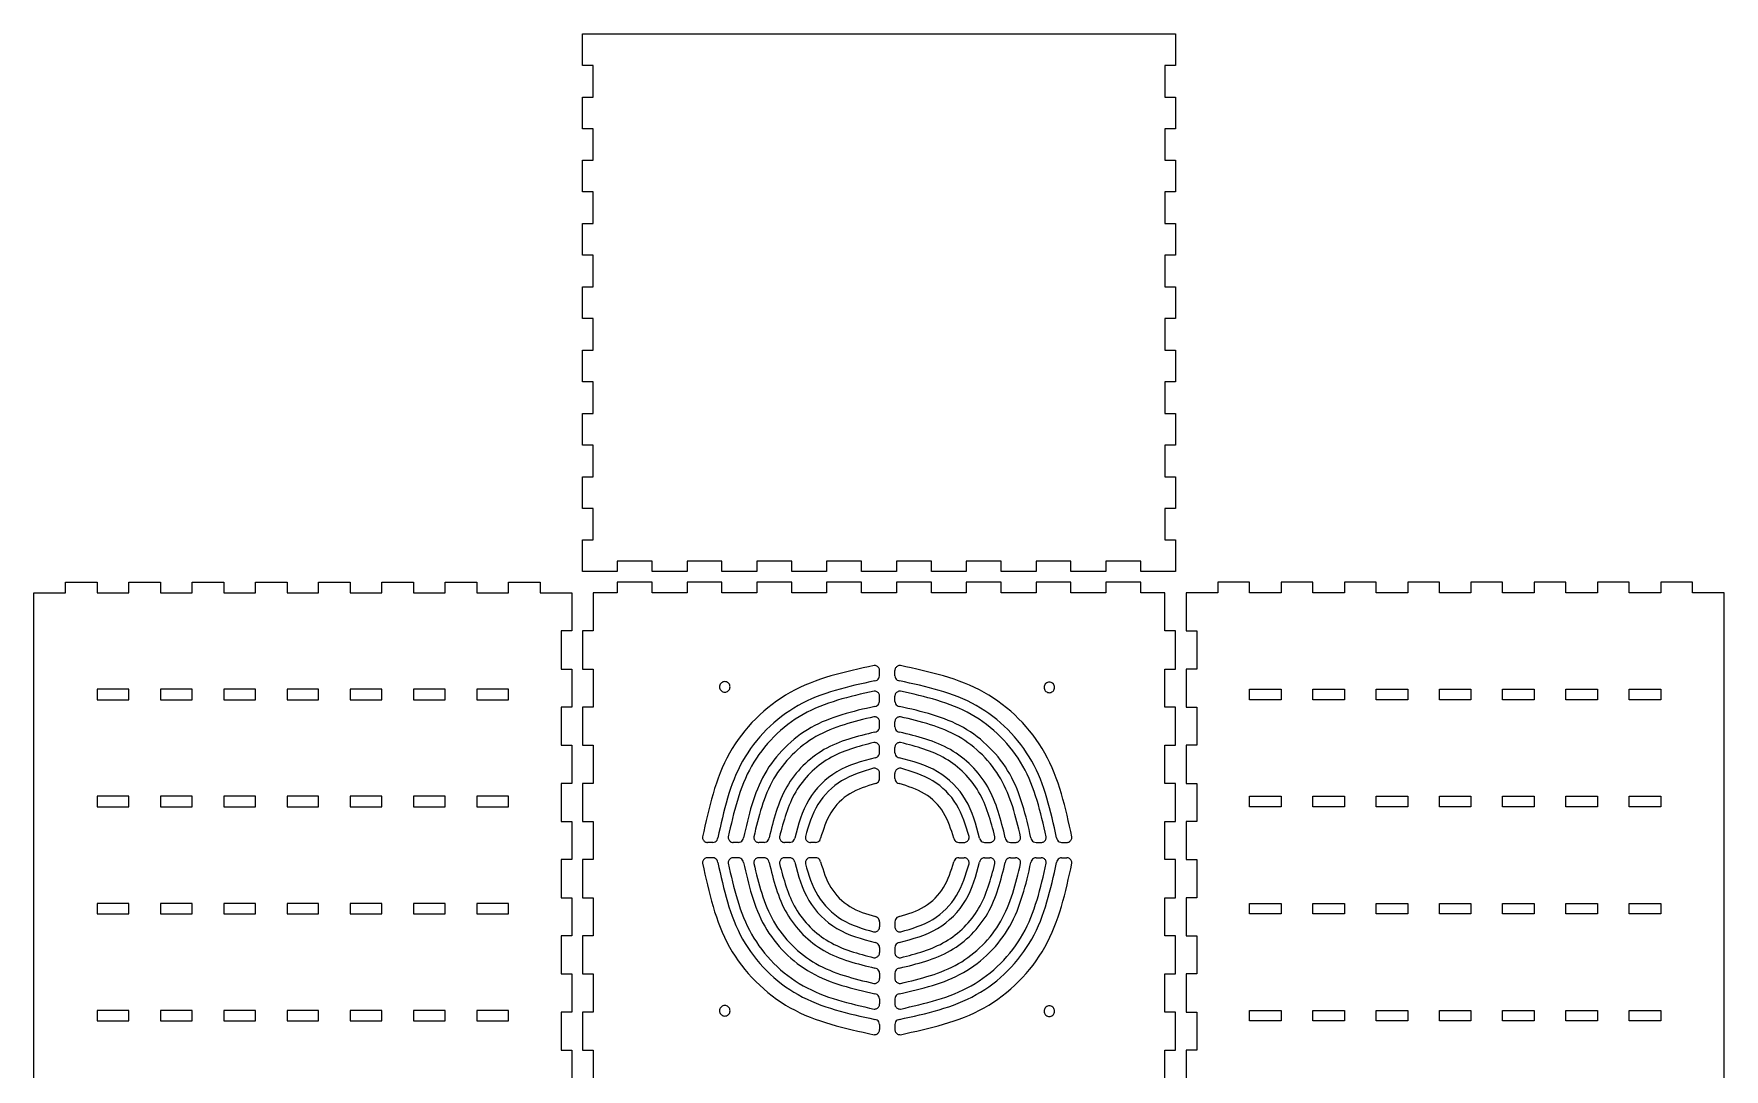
# Model space of a CAD drawing. Header units: feet. Extents: x 0 to 798, y 0 to 978.
# Drawn here: x 0 to 798, y 489 to 978 of the extents above; entities that cross this region are included whole.
import ezdxf

# ---------------------------------------------------------------- set-up
doc = ezdxf.new("R2010")
doc.units = ezdxf.units.FT
doc.layers.add('GEOMETRY', color=7, linetype='CONTINUOUS', lineweight=13)

msp = doc.modelspace()

# ---------------------------------------------------------------- linework, layer by layer
at = {"layer": 'GEOMETRY'}
for points in [[(264, 978), (534, 978), (539, 978), (539, 963.06), (534, 963.06), (534, 948.12), (539, 948.12), (539, 933.18), (534, 933.18), (534, 918.24), (539, 918.24), (539, 903.29), (534, 903.29), (534, 888.35), (539, 888.35), (539, 873.41), (534, 873.41), (534, 858.47), (539, 858.47), (539, 843.53), (534, 843.53), (534, 828.59), (539, 828.59), (539, 813.65), (534, 813.65), (534, 798.71), (539, 798.71), (539, 783.76), (534, 783.76), (534, 768.82), (539, 768.82), (539, 753.88), (534, 753.88), (534, 738.94), (539, 738.94), (539, 724), (522.53, 724), (522.53, 729), (506.06, 729), (506.06, 724), (489.59, 724), (489.59, 729), (473.12, 729), (473.12, 724), (456.65, 724), (456.65, 729), (440.18, 729), (440.18, 724), (423.71, 724), (423.71, 729), (407.24, 729), (407.24, 724), (390.76, 724), (390.76, 729), (374.29, 729), (374.29, 724), (357.82, 724), (357.82, 729), (341.35, 729), (341.35, 724), (324.88, 724), (324.88, 729), (308.41, 729), (308.41, 724), (291.94, 724), (291.94, 729), (275.47, 729), (275.47, 724), (259, 724), (259, 738.94), (264, 738.94), (264, 753.88), (259, 753.88), (259, 768.82), (264, 768.82), (264, 783.76), (259, 783.76), (259, 798.71), (264, 798.71), (264, 813.65), (259, 813.65), (259, 828.59), (264, 828.59), (264, 843.53), (259, 843.53), (259, 858.47), (264, 858.47), (264, 873.41), (259, 873.41), (259, 888.35), (264, 888.35), (264, 903.29), (259, 903.29), (259, 918.24), (264, 918.24), (264, 933.18), (259, 933.18), (259, 948.12), (264, 948.12), (264, 963.06), (259, 963.06), (259, 978), (264, 978)], [(0, 264), (0, 714), (14.94, 714), (14.94, 719), (29.88, 719), (29.88, 714), (44.82, 714), (44.82, 719), (59.77, 719), (59.77, 714), (74.71, 714), (74.71, 719), (89.65, 719), (89.65, 714), (104.59, 714), (104.59, 719), (119.53, 719), (119.53, 714), (134.47, 714), (134.47, 719), (149.41, 719), (149.41, 714), (164.35, 714), (164.35, 719), (179.29, 719), (179.29, 714), (194.24, 714), (194.24, 719), (209.18, 719), (209.18, 714), (224.12, 714), (224.12, 719), (239.06, 719), (239.06, 714), (254, 714), (254, 696), (249, 696), (249, 678), (254, 678), (254, 660), (249, 660), (249, 642), (254, 642), (254, 624), (249, 624), (249, 606), (254, 606), (254, 588), (249, 588), (249, 570), (254, 570), (254, 552), (249, 552), (249, 534), (254, 534), (254, 516), (249, 516), (249, 498), (254, 498), (254, 480)], [(534, 480), (534, 498), (539, 498), (539, 516), (534, 516), (534, 534), (539, 534), (539, 552), (534, 552), (534, 570), (539, 570), (539, 588), (534, 588), (534, 606), (539, 606), (539, 624), (534, 624), (534, 642), (539, 642), (539, 660), (534, 660), (534, 678), (539, 678), (539, 696), (534, 696), (534, 714), (522.53, 714), (522.53, 719), (506.06, 719), (506.06, 714), (489.59, 714), (489.59, 719), (473.12, 719), (473.12, 714), (456.65, 714), (456.65, 719), (440.18, 719), (440.18, 714), (423.71, 714), (423.71, 719), (407.24, 719), (407.24, 714), (390.76, 714), (390.76, 719), (374.29, 719), (374.29, 714), (357.82, 714), (357.82, 719), (341.35, 719), (341.35, 714), (324.88, 714), (324.88, 719), (308.41, 719), (308.41, 714), (291.94, 714), (291.94, 719), (275.47, 719), (275.47, 714), (264, 714), (264, 696), (259, 696), (259, 678), (264, 678), (264, 660), (259, 660), (259, 642), (264, 642), (264, 624), (259, 624), (259, 606), (264, 606), (264, 588), (259, 588), (259, 570), (264, 570), (264, 552), (259, 552), (259, 534), (264, 534), (264, 516), (259, 516), (259, 498), (264, 498), (264, 480)], [(798, 264), (798, 714), (783.06, 714), (783.06, 719), (768.12, 719), (768.12, 714), (753.18, 714), (753.18, 719), (738.24, 719), (738.24, 714), (723.29, 714), (723.29, 719), (708.35, 719), (708.35, 714), (693.41, 714), (693.41, 719), (678.47, 719), (678.47, 714), (663.53, 714), (663.53, 719), (648.59, 719), (648.59, 714), (633.65, 714), (633.65, 719), (618.71, 719), (618.71, 714), (603.76, 714), (603.76, 719), (588.82, 719), (588.82, 714), (573.88, 714), (573.88, 719), (558.94, 719), (558.94, 714), (544, 714), (544, 696), (549, 696), (549, 678), (544, 678), (544, 660), (549, 660), (549, 642), (544, 642), (544, 624), (549, 624), (549, 606), (544, 606), (544, 588), (549, 588), (549, 570), (544, 570), (544, 552), (549, 552), (549, 534), (544, 534), (544, 516), (549, 516), (549, 498), (544, 498), (544, 480)], [(29.88, 663.44), (44.82, 663.44), (44.82, 668.44), (29.88, 668.44), (29.88, 663.44)], [(59.77, 663.44), (74.71, 663.44), (74.71, 668.44), (59.77, 668.44), (59.77, 663.44)], [(89.65, 663.44), (104.59, 663.44), (104.59, 668.44), (89.65, 668.44), (89.65, 663.44)], [(119.53, 663.44), (134.47, 663.44), (134.47, 668.44), (119.53, 668.44), (119.53, 663.44)], [(149.41, 663.44), (164.35, 663.44), (164.35, 668.44), (149.41, 668.44), (149.41, 663.44)], [(179.29, 663.44), (194.24, 663.44), (194.24, 668.44), (179.29, 668.44), (179.29, 663.44)], [(209.18, 663.44), (224.12, 663.44), (224.12, 668.44), (209.18, 668.44), (209.18, 663.44)], [(588.82, 663.44), (573.88, 663.44), (573.88, 668.44), (588.82, 668.44), (588.82, 663.44)], [(618.71, 663.44), (603.76, 663.44), (603.76, 668.44), (618.71, 668.44), (618.71, 663.44)], [(648.59, 663.44), (633.65, 663.44), (633.65, 668.44), (648.59, 668.44), (648.59, 663.44)], [(678.47, 663.44), (663.53, 663.44), (663.53, 668.44), (678.47, 668.44), (678.47, 663.44)], [(708.35, 663.44), (693.41, 663.44), (693.41, 668.44), (708.35, 668.44), (708.35, 663.44)], [(738.24, 663.44), (723.29, 663.44), (723.29, 668.44), (738.24, 668.44), (738.24, 663.44)], [(768.12, 663.44), (753.18, 663.44), (753.18, 668.44), (768.12, 668.44), (768.12, 663.44)], [(29.88, 612.89), (44.82, 612.89), (44.82, 617.89), (29.88, 617.89), (29.88, 612.89)], [(59.77, 612.89), (74.71, 612.89), (74.71, 617.89), (59.77, 617.89), (59.77, 612.89)], [(89.65, 612.89), (104.59, 612.89), (104.59, 617.89), (89.65, 617.89), (89.65, 612.89)], [(119.53, 612.89), (134.47, 612.89), (134.47, 617.89), (119.53, 617.89), (119.53, 612.89)], [(149.41, 612.89), (164.35, 612.89), (164.35, 617.89), (149.41, 617.89), (149.41, 612.89)], [(179.29, 612.89), (194.24, 612.89), (194.24, 617.89), (179.29, 617.89), (179.29, 612.89)], [(209.18, 612.89), (224.12, 612.89), (224.12, 617.89), (209.18, 617.89), (209.18, 612.89)], [(588.82, 612.89), (573.88, 612.89), (573.88, 617.89), (588.82, 617.89), (588.82, 612.89)], [(618.71, 612.89), (603.76, 612.89), (603.76, 617.89), (618.71, 617.89), (618.71, 612.89)], [(648.59, 612.89), (633.65, 612.89), (633.65, 617.89), (648.59, 617.89), (648.59, 612.89)], [(678.47, 612.89), (663.53, 612.89), (663.53, 617.89), (678.47, 617.89), (678.47, 612.89)], [(708.35, 612.89), (693.41, 612.89), (693.41, 617.89), (708.35, 617.89), (708.35, 612.89)], [(738.24, 612.89), (723.29, 612.89), (723.29, 617.89), (738.24, 617.89), (738.24, 612.89)], [(768.12, 612.89), (753.18, 612.89), (753.18, 617.89), (768.12, 617.89), (768.12, 612.89)], [(29.88, 562.33), (44.82, 562.33), (44.82, 567.33), (29.88, 567.33), (29.88, 562.33)], [(59.77, 562.33), (74.71, 562.33), (74.71, 567.33), (59.77, 567.33), (59.77, 562.33)], [(89.65, 562.33), (104.59, 562.33), (104.59, 567.33), (89.65, 567.33), (89.65, 562.33)], [(119.53, 562.33), (134.47, 562.33), (134.47, 567.33), (119.53, 567.33), (119.53, 562.33)], [(149.41, 562.33), (164.35, 562.33), (164.35, 567.33), (149.41, 567.33), (149.41, 562.33)], [(179.29, 562.33), (194.24, 562.33), (194.24, 567.33), (179.29, 567.33), (179.29, 562.33)], [(209.18, 562.33), (224.12, 562.33), (224.12, 567.33), (209.18, 567.33), (209.18, 562.33)], [(588.82, 562.33), (573.88, 562.33), (573.88, 567.33), (588.82, 567.33), (588.82, 562.33)], [(618.71, 562.33), (603.76, 562.33), (603.76, 567.33), (618.71, 567.33), (618.71, 562.33)], [(648.59, 562.33), (633.65, 562.33), (633.65, 567.33), (648.59, 567.33), (648.59, 562.33)], [(678.47, 562.33), (663.53, 562.33), (663.53, 567.33), (678.47, 567.33), (678.47, 562.33)], [(708.35, 562.33), (693.41, 562.33), (693.41, 567.33), (708.35, 567.33), (708.35, 562.33)], [(738.24, 562.33), (723.29, 562.33), (723.29, 567.33), (738.24, 567.33), (738.24, 562.33)], [(768.12, 562.33), (753.18, 562.33), (753.18, 567.33), (768.12, 567.33), (768.12, 562.33)], [(29.88, 511.78), (44.82, 511.78), (44.82, 516.78), (29.88, 516.78), (29.88, 511.78)], [(59.77, 511.78), (74.71, 511.78), (74.71, 516.78), (59.77, 516.78), (59.77, 511.78)], [(89.65, 511.78), (104.59, 511.78), (104.59, 516.78), (89.65, 516.78), (89.65, 511.78)], [(119.53, 511.78), (134.47, 511.78), (134.47, 516.78), (119.53, 516.78), (119.53, 511.78)], [(149.41, 511.78), (164.35, 511.78), (164.35, 516.78), (149.41, 516.78), (149.41, 511.78)], [(179.29, 511.78), (194.24, 511.78), (194.24, 516.78), (179.29, 516.78), (179.29, 511.78)], [(209.18, 511.78), (224.12, 511.78), (224.12, 516.78), (209.18, 516.78), (209.18, 511.78)], [(588.82, 511.78), (573.88, 511.78), (573.88, 516.78), (588.82, 516.78), (588.82, 511.78)], [(618.71, 511.78), (603.76, 511.78), (603.76, 516.78), (618.71, 516.78), (618.71, 511.78)], [(648.59, 511.78), (633.65, 511.78), (633.65, 516.78), (648.59, 516.78), (648.59, 511.78)], [(678.47, 511.78), (663.53, 511.78), (663.53, 516.78), (678.47, 516.78), (678.47, 511.78)], [(708.35, 511.78), (693.41, 511.78), (693.41, 516.78), (708.35, 516.78), (708.35, 511.78)], [(738.24, 511.78), (723.29, 511.78), (723.29, 516.78), (738.24, 516.78), (738.24, 511.78)], [(768.12, 511.78), (753.18, 511.78), (753.18, 516.78), (768.12, 516.78), (768.12, 511.78)]]:
    msp.add_lwpolyline(points, dxfattribs=at)
at = {"layer": 'GEOMETRY', "color": 1}
for points in [[(399.26, 674.82), (399.26, 677.24)], [(406.49, 674.82), (406.49, 677.24)], [(399.26, 662.73), (399.26, 665.15)], [(406.49, 662.73), (406.49, 665.15)], [(399.26, 650.62), (399.26, 653.04)], [(406.49, 650.62), (406.49, 653.04)], [(399.26, 638.48), (399.26, 640.91)], [(406.49, 638.48), (406.49, 640.91)], [(399.26, 626.28), (399.26, 628.73)], [(406.49, 626.28), (406.49, 628.73)], [(320.53, 596.09), (318.11, 596.09)], [(332.62, 596.09), (330.2, 596.09)], [(344.74, 596.09), (342.31, 596.09)], [(356.87, 596.09), (354.44, 596.09)], [(369.07, 596.09), (366.62, 596.09)], [(436.68, 596.09), (439.13, 596.09)], [(448.88, 596.09), (451.31, 596.09)], [(461.02, 596.09), (463.44, 596.09)], [(473.13, 596.09), (475.55, 596.09)], [(485.22, 596.09), (487.64, 596.09)], [(320.53, 588.86), (318.11, 588.86)], [(332.62, 588.86), (330.2, 588.86)], [(344.74, 588.86), (342.31, 588.86)], [(356.87, 588.86), (354.44, 588.86)], [(369.07, 588.86), (366.62, 588.86)], [(436.68, 588.86), (439.13, 588.86)], [(448.88, 588.86), (451.31, 588.86)], [(461.02, 588.86), (463.44, 588.86)], [(473.13, 588.86), (475.55, 588.86)], [(485.22, 588.86), (487.64, 588.86)], [(399.26, 558.67), (399.26, 556.23)], [(406.49, 558.67), (406.49, 556.23)], [(399.26, 546.47), (399.26, 544.04)], [(406.49, 546.47), (406.49, 544.04)], [(399.26, 534.34), (399.26, 531.91)], [(406.49, 534.34), (406.49, 531.91)], [(399.26, 522.23), (399.26, 519.81)], [(406.49, 522.23), (406.49, 519.81)], [(399.26, 510.13), (399.26, 507.71)], [(406.49, 510.13), (406.49, 507.71)]]:
    msp.add_lwpolyline(points, dxfattribs=at)
for points in [[(328.7, 669.54)], [(481.91, 669.32)], [(328.7, 516.61)], [(481.91, 516.39)]]:
    msp.add_lwpolyline(points, close=True, dxfattribs=at)
for points, knots in [([(396.68, 679.64), (382.94, 676.68), (355.8, 670.81), (324.54, 639.55), (318.68, 612.42), (315.71, 598.68)], [0, 0, 0, 0, 41.579264, 82.111181, 123.690445, 123.690445, 123.690445, 123.690445]), ([(399.26, 677.24), (399.24, 677.46), (399.21, 677.9), (398.93, 678.51), (398.51, 679.03), (397.97, 679.41), (397.34, 679.64), (396.9, 679.64), (396.68, 679.64)], [0, 0, 0, 0, 0.65972, 1.313496, 1.973216, 2.632936, 3.286712, 3.946432, 3.946432, 3.946432, 3.946432]), ([(409.08, 679.64), (408.85, 679.64), (408.41, 679.64), (407.79, 679.41), (407.24, 679.03), (406.82, 678.51), (406.55, 677.9), (406.51, 677.46), (406.49, 677.24)], [0, 0, 0, 0, 0.659722, 1.3135, 1.973222, 2.632944, 3.286721, 3.946443, 3.946443, 3.946443, 3.946443]), ([(490.04, 598.68), (487.08, 612.42), (481.21, 639.55), (449.95, 670.81), (422.82, 676.68), (409.08, 679.64)], [0, 0, 0, 0, 41.579264, 82.111181, 123.690445, 123.690445, 123.690445, 123.690445]), ([(397.02, 672.42), (384.46, 669.68), (359.66, 664.28), (331.07, 635.7), (325.67, 610.89), (322.94, 598.33)], [0, 0, 0, 0, 38.026921, 75.100848, 113.127769, 113.127769, 113.127769, 113.127769]), ([(328.7, 669.54), (328.67, 669.24), (328.61, 668.66), (328.15, 667.9), (327.48, 667.33), (326.64, 667.02), (325.76, 667.02), (324.92, 667.33), (324.24, 667.9), (323.8, 668.66), (323.65, 669.54), (323.8, 670.41), (324.24, 671.18), (324.92, 671.75), (325.76, 672.05), (326.64, 672.05), (327.48, 671.75), (328.15, 671.18), (328.61, 670.41), (328.67, 669.83), (328.7, 669.54)], [0, 0, 0, 0, 0.87241, 1.732335, 2.604745, 3.477156, 4.33708, 5.209491, 6.081901, 6.941826, 7.814236, 8.686646, 9.546571, 10.418981, 11.291392, 12.151316, 13.023727, 13.896137, 14.756062, 15.628472, 15.628472, 15.628472, 15.628472]), ([(397.02, 672.42), (397.42, 672.51), (398.2, 672.68), (399.08, 673.63), (399.2, 674.42), (399.26, 674.82)], [0, 0, 0, 0, 1.202481, 2.372085, 3.574566, 3.574566, 3.574566, 3.574566]), ([(406.49, 674.82), (406.55, 674.42), (406.67, 673.63), (407.55, 672.68), (408.33, 672.51), (408.73, 672.42)], [0, 0, 0, 0, 1.202481, 2.372085, 3.574566, 3.574566, 3.574566, 3.574566]), ([(482.82, 598.33), (480.08, 610.89), (474.68, 635.7), (446.1, 664.28), (421.29, 669.68), (408.73, 672.42)], [0, 0, 0, 0, 38.026924, 75.100854, 113.127778, 113.127778, 113.127778, 113.127778]), ([(481.91, 669.32), (481.88, 669.03), (481.82, 668.45), (481.36, 667.68), (480.69, 667.11), (479.85, 666.81), (478.97, 666.81), (478.14, 667.11), (477.46, 667.68), (477.01, 668.45), (476.86, 669.32), (477.01, 670.19), (477.46, 670.96), (478.14, 671.53), (478.97, 671.83), (479.85, 671.83), (480.69, 671.53), (481.36, 670.96), (481.82, 670.19), (481.88, 669.61), (481.91, 669.32)], [0, 0, 0, 0, 0.87241, 1.732335, 2.604745, 3.477156, 4.33708, 5.209491, 6.081901, 6.941826, 7.814236, 8.686646, 9.546571, 10.418981, 11.291392, 12.151316, 13.023727, 13.896137, 14.756062, 15.628472, 15.628472, 15.628472, 15.628472]), ([(396.65, 667.55), (385.03, 664.93), (362.07, 659.74), (335.61, 633.28), (330.43, 610.32), (327.8, 598.7)], [0, 0, 0, 0, 35.25469, 69.646866, 104.901556, 104.901556, 104.901556, 104.901556]), ([(399.26, 665.15), (399.24, 665.37), (399.21, 665.81), (398.93, 666.43), (398.5, 666.95), (397.95, 667.32), (397.31, 667.55), (396.87, 667.55), (396.65, 667.55)], [0, 0, 0, 0, 0.664639, 1.323203, 1.987842, 2.652481, 3.311045, 3.975684, 3.975684, 3.975684, 3.975684]), ([(397.05, 660.32), (397.45, 660.42), (398.22, 660.6), (399.08, 661.54), (399.2, 662.33), (399.26, 662.73)], [0, 0, 0, 0, 1.192588, 2.353033, 3.54562, 3.54562, 3.54562, 3.54562]), ([(409.1, 667.55), (408.88, 667.55), (408.44, 667.55), (407.8, 667.32), (407.25, 666.95), (406.83, 666.43), (406.55, 665.81), (406.51, 665.37), (406.49, 665.15)], [0, 0, 0, 0, 0.664641, 1.323207, 1.987848, 2.652488, 3.311055, 3.975695, 3.975695, 3.975695, 3.975695]), ([(406.49, 662.73), (406.55, 662.33), (406.67, 661.54), (407.53, 660.6), (408.31, 660.42), (408.7, 660.32)], [0, 0, 0, 0, 1.192588, 2.353033, 3.54562, 3.54562, 3.54562, 3.54562]), ([(477.95, 598.7), (475.32, 610.32), (470.14, 633.28), (443.68, 659.74), (420.72, 664.93), (409.1, 667.55)], [0, 0, 0, 0, 35.25469, 69.646866, 104.901556, 104.901556, 104.901556, 104.901556]), ([(397.05, 660.32), (386.6, 657.94), (365.94, 653.22), (342.13, 629.41), (337.41, 608.75), (335.03, 598.3)], [0, 0, 0, 0, 31.740923, 62.710815, 94.451738, 94.451738, 94.451738, 94.451738]), ([(396.61, 655.44), (387.11, 653.16), (368.34, 648.66), (346.69, 627.01), (342.19, 608.24), (339.91, 598.74)], [0, 0, 0, 0, 28.921361, 57.164158, 86.085518, 86.085518, 86.085518, 86.085518]), ([(399.26, 653.04), (399.24, 653.27), (399.2, 653.71), (398.92, 654.33), (398.49, 654.85), (397.93, 655.23), (397.28, 655.45), (396.83, 655.44), (396.61, 655.44)], [0, 0, 0, 0, 0.670995, 1.335744, 2.00674, 2.677735, 3.342484, 4.013479, 4.013479, 4.013479, 4.013479]), ([(409.14, 655.44), (408.92, 655.44), (408.47, 655.45), (407.83, 655.23), (407.26, 654.85), (406.83, 654.33), (406.55, 653.71), (406.51, 653.27), (406.49, 653.04)], [0, 0, 0, 0, 0.670995, 1.335744, 2.00674, 2.677735, 3.342484, 4.013479, 4.013479, 4.013479, 4.013479]), ([(470.72, 598.3), (468.34, 608.75), (463.62, 629.41), (439.81, 653.22), (419.15, 657.94), (408.7, 660.32)], [0, 0, 0, 0, 31.740926, 62.710821, 94.451747, 94.451747, 94.451747, 94.451747]), ([(465.84, 598.74), (463.56, 608.24), (459.06, 627.01), (437.41, 648.66), (418.64, 653.16), (409.14, 655.44)], [0, 0, 0, 0, 28.921361, 57.164158, 86.085518, 86.085518, 86.085518, 86.085518]), ([(397.1, 648.22), (388.74, 646.19), (372.23, 642.17), (353.19, 623.12), (349.17, 606.61), (347.13, 598.26)], [0, 0, 0, 0, 25.461963, 50.33286, 75.794823, 75.794823, 75.794823, 75.794823]), ([(397.1, 648.22), (397.48, 648.32), (398.24, 648.51), (399.09, 649.44), (399.2, 650.22), (399.26, 650.62)], [0, 0, 0, 0, 1.178069, 2.325056, 3.503125, 3.503125, 3.503125, 3.503125]), ([(406.49, 650.62), (406.55, 650.22), (406.67, 649.44), (407.51, 648.51), (408.27, 648.32), (408.66, 648.22)], [0, 0, 0, 0, 1.178069, 2.325056, 3.503125, 3.503125, 3.503125, 3.503125]), ([(458.62, 598.26), (456.59, 606.61), (452.57, 623.12), (433.52, 642.17), (417.01, 646.19), (408.66, 648.22)], [0, 0, 0, 0, 25.461963, 50.33286, 75.794823, 75.794823, 75.794823, 75.794823]), ([(396.55, 643.3), (389.18, 641.38), (374.61, 637.58), (357.77, 620.74), (353.97, 606.17), (352.05, 598.8)], [0, 0, 0, 0, 22.572978, 44.649725, 67.222703, 67.222703, 67.222703, 67.222703]), ([(399.26, 640.91), (399.24, 641.14), (399.2, 641.59), (398.91, 642.22), (398.47, 642.74), (397.89, 643.12), (397.23, 643.33), (396.78, 643.31), (396.55, 643.3)], [0, 0, 0, 0, 0.680965, 1.35541, 2.036375, 2.71734, 3.391785, 4.07275, 4.07275, 4.07275, 4.07275]), ([(397.16, 636.09), (397.54, 636.19), (398.28, 636.4), (399.09, 637.33), (399.2, 638.09), (399.26, 638.48)], [0, 0, 0, 0, 1.156633, 2.283716, 3.440349, 3.440349, 3.440349, 3.440349]), ([(409.2, 643.3), (408.97, 643.31), (408.52, 643.33), (407.86, 643.12), (407.29, 642.74), (406.84, 642.22), (406.55, 641.59), (406.51, 641.14), (406.49, 640.91)], [0, 0, 0, 0, 0.680965, 1.35541, 2.036375, 2.71734, 3.391785, 4.07275, 4.07275, 4.07275, 4.07275]), ([(406.49, 638.48), (406.55, 638.09), (406.66, 637.33), (407.47, 636.4), (408.21, 636.19), (408.59, 636.09)], [0, 0, 0, 0, 1.156633, 2.283716, 3.440349, 3.440349, 3.440349, 3.440349]), ([(453.7, 598.8), (451.78, 606.17), (447.98, 620.74), (431.14, 637.58), (416.57, 641.38), (409.2, 643.3)], [0, 0, 0, 0, 22.572981, 44.649731, 67.222712, 67.222712, 67.222712, 67.222712]), ([(397.16, 636.09), (390.91, 634.42), (378.53, 631.12), (364.23, 616.82), (360.93, 604.45), (359.26, 598.19)], [0, 0, 0, 0, 19.195594, 37.976576, 57.17217, 57.17217, 57.17217, 57.17217]), ([(396.45, 631.11), (391.22, 629.56), (380.87, 626.49), (368.86, 614.49), (365.8, 604.13), (364.25, 598.9)], [0, 0, 0, 0, 16.193184, 32.06916, 48.262344, 48.262344, 48.262344, 48.262344]), ([(399.26, 628.73), (399.24, 628.96), (399.2, 629.43), (398.89, 630.06), (398.43, 630.59), (397.83, 630.96), (397.15, 631.16), (396.69, 631.13), (396.45, 631.11)], [0, 0, 0, 0, 0.697399, 1.387807, 2.085206, 2.782605, 3.473014, 4.170412, 4.170412, 4.170412, 4.170412]), ([(409.3, 631.11), (409.07, 631.13), (408.6, 631.16), (407.92, 630.96), (407.32, 630.59), (406.86, 630.06), (406.55, 629.43), (406.51, 628.96), (406.49, 628.73)], [0, 0, 0, 0, 0.697399, 1.387807, 2.085206, 2.782605, 3.473014, 4.170412, 4.170412, 4.170412, 4.170412]), ([(446.49, 598.19), (444.82, 604.45), (441.52, 616.82), (427.22, 631.12), (414.85, 634.42), (408.59, 636.09)], [0, 0, 0, 0, 19.195594, 37.976576, 57.17217, 57.17217, 57.17217, 57.17217]), ([(441.51, 598.9), (439.96, 604.13), (436.89, 614.49), (424.88, 626.49), (414.53, 629.56), (409.3, 631.11)], [0, 0, 0, 0, 16.193184, 32.06916, 48.262344, 48.262344, 48.262344, 48.262344]), ([(397.27, 623.91), (393.1, 622.63), (384.84, 620.1), (375.26, 610.51), (372.72, 602.25), (371.44, 598.08)], [0, 0, 0, 0, 12.953804, 25.66249, 38.616295, 38.616295, 38.616295, 38.616295]), ([(397.27, 623.91), (397.63, 624.03), (398.34, 624.26), (399.1, 625.17), (399.21, 625.91), (399.26, 626.28)], [0, 0, 0, 0, 1.119577, 2.212146, 3.331724, 3.331724, 3.331724, 3.331724]), ([(406.49, 626.28), (406.55, 625.91), (406.65, 625.17), (407.41, 624.26), (408.12, 624.03), (408.48, 623.91)], [0, 0, 0, 0, 1.11958, 2.212152, 3.331732, 3.331732, 3.331732, 3.331732]), ([(434.31, 598.08), (433.03, 602.25), (430.5, 610.51), (420.91, 620.1), (412.65, 622.63), (408.48, 623.91)], [0, 0, 0, 0, 12.953804, 25.66249, 38.616295, 38.616295, 38.616295, 38.616295]), ([(315.71, 598.68), (315.71, 598.45), (315.71, 598.01), (315.94, 597.39), (316.32, 596.84), (316.84, 596.42), (317.45, 596.15), (317.89, 596.11), (318.11, 596.09)], [0, 0, 0, 0, 0.659803, 1.313659, 1.973462, 2.633265, 3.287121, 3.946924, 3.946924, 3.946924, 3.946924]), ([(327.8, 598.7), (327.8, 598.48), (327.8, 598.04), (328.03, 597.4), (328.41, 596.85), (328.93, 596.43), (329.54, 596.15), (329.98, 596.11), (330.2, 596.09)], [0, 0, 0, 0, 0.664582, 1.32309, 1.987672, 2.652254, 3.310763, 3.975344, 3.975344, 3.975344, 3.975344]), ([(339.91, 598.74), (339.91, 598.52), (339.9, 598.07), (340.12, 597.43), (340.5, 596.86), (341.02, 596.43), (341.64, 596.15), (342.09, 596.11), (342.31, 596.09)], [0, 0, 0, 0, 0.671062, 1.335876, 2.006937, 2.677999, 3.342813, 4.013875, 4.013875, 4.013875, 4.013875]), ([(352.05, 598.8), (352.04, 598.57), (352.02, 598.12), (352.24, 597.46), (352.61, 596.89), (353.14, 596.44), (353.76, 596.15), (354.22, 596.11), (354.44, 596.09)], [0, 0, 0, 0, 0.680988, 1.355454, 2.036442, 2.71743, 3.391896, 4.072884, 4.072884, 4.072884, 4.072884]), ([(364.25, 598.9), (364.23, 598.67), (364.19, 598.2), (364.39, 597.52), (364.76, 596.92), (365.29, 596.46), (365.93, 596.15), (366.39, 596.11), (366.62, 596.09)], [0, 0, 0, 0, 0.697493, 1.387992, 2.085485, 2.782978, 3.473478, 4.17097, 4.17097, 4.17097, 4.17097]), ([(439.13, 596.09), (439.36, 596.11), (439.83, 596.15), (440.46, 596.46), (440.99, 596.92), (441.36, 597.52), (441.56, 598.2), (441.53, 598.67), (441.51, 598.9)], [0, 0, 0, 0, 0.697491, 1.387989, 2.08548, 2.782971, 3.473469, 4.17096, 4.17096, 4.17096, 4.17096]), ([(451.31, 596.09), (451.54, 596.11), (451.99, 596.15), (452.62, 596.44), (453.14, 596.89), (453.52, 597.46), (453.73, 598.12), (453.71, 598.57), (453.7, 598.8)], [0, 0, 0, 0, 0.680989, 1.355458, 2.036447, 2.717436, 3.391904, 4.072894, 4.072894, 4.072894, 4.072894]), ([(463.44, 596.09), (463.66, 596.11), (464.11, 596.15), (464.73, 596.43), (465.25, 596.86), (465.63, 597.43), (465.85, 598.07), (465.84, 598.52), (465.84, 598.74)], [0, 0, 0, 0, 0.67106, 1.335872, 2.006932, 2.677992, 3.342805, 4.013864, 4.013864, 4.013864, 4.013864]), ([(475.55, 596.09), (475.77, 596.11), (476.21, 596.15), (476.83, 596.43), (477.34, 596.85), (477.72, 597.4), (477.95, 598.04), (477.95, 598.48), (477.95, 598.7)], [0, 0, 0, 0, 0.664583, 1.323094, 1.987677, 2.652261, 3.310771, 3.975355, 3.975355, 3.975355, 3.975355]), ([(487.64, 596.09), (487.86, 596.11), (488.3, 596.15), (488.91, 596.42), (489.43, 596.84), (489.81, 597.39), (490.04, 598.01), (490.04, 598.45), (490.04, 598.68)], [0, 0, 0, 0, 0.659804, 1.313663, 1.973467, 2.633272, 3.28713, 3.946934, 3.946934, 3.946934, 3.946934]), ([(320.53, 596.09), (320.93, 596.15), (321.73, 596.27), (322.67, 597.15), (322.85, 597.93), (322.94, 598.33)], [0, 0, 0, 0, 1.202532, 2.372183, 3.574715, 3.574715, 3.574715, 3.574715]), ([(332.62, 596.09), (333.02, 596.15), (333.81, 596.27), (334.75, 597.13), (334.93, 597.91), (335.03, 598.3)], [0, 0, 0, 0, 1.192364, 2.352602, 3.544967, 3.544967, 3.544967, 3.544967]), ([(344.74, 596.09), (345.13, 596.15), (345.91, 596.27), (346.84, 597.11), (347.04, 597.87), (347.13, 598.26)], [0, 0, 0, 0, 1.178403, 2.325701, 3.504105, 3.504105, 3.504105, 3.504105]), ([(356.87, 596.09), (357.26, 596.15), (358.03, 596.26), (358.95, 597.07), (359.16, 597.81), (359.26, 598.19)], [0, 0, 0, 0, 1.156611, 2.283672, 3.440283, 3.440283, 3.440283, 3.440283]), ([(369.07, 596.09), (369.45, 596.15), (370.19, 596.25), (371.1, 597.01), (371.33, 597.72), (371.44, 598.08)], [0, 0, 0, 0, 1.119898, 2.212767, 3.332665, 3.332665, 3.332665, 3.332665]), ([(434.31, 598.08), (434.42, 597.72), (434.66, 597.01), (435.57, 596.25), (436.31, 596.15), (436.68, 596.09)], [0, 0, 0, 0, 1.119895, 2.21276, 3.332655, 3.332655, 3.332655, 3.332655]), ([(446.49, 598.19), (446.59, 597.81), (446.8, 597.07), (447.73, 596.26), (448.49, 596.15), (448.88, 596.09)], [0, 0, 0, 0, 1.156614, 2.283679, 3.440293, 3.440293, 3.440293, 3.440293]), ([(458.62, 598.26), (458.72, 597.87), (458.91, 597.11), (459.84, 596.27), (460.62, 596.15), (461.02, 596.09)], [0, 0, 0, 0, 1.178403, 2.325701, 3.504105, 3.504105, 3.504105, 3.504105]), ([(470.72, 598.3), (470.82, 597.91), (471, 597.13), (471.94, 596.27), (472.73, 596.15), (473.13, 596.09)], [0, 0, 0, 0, 1.192361, 2.352596, 3.544957, 3.544957, 3.544957, 3.544957]), ([(482.82, 598.33), (482.91, 597.93), (483.08, 597.15), (484.02, 596.27), (484.82, 596.15), (485.22, 596.09)], [0, 0, 0, 0, 1.202532, 2.372183, 3.574715, 3.574715, 3.574715, 3.574715]), ([(318.11, 588.86), (317.89, 588.84), (317.45, 588.81), (316.84, 588.53), (316.32, 588.11), (315.94, 587.57), (315.71, 586.94), (315.71, 586.5), (315.71, 586.28)], [0, 0, 0, 0, 0.659803, 1.313659, 1.973462, 2.633265, 3.287121, 3.946924, 3.946924, 3.946924, 3.946924]), ([(315.71, 586.28), (318.68, 572.54), (324.54, 545.4), (355.8, 514.14), (382.94, 508.28), (396.68, 505.31)], [0, 0, 0, 0, 41.57958, 82.111793, 123.691374, 123.691374, 123.691374, 123.691374]), ([(322.94, 586.62), (322.85, 587.02), (322.67, 587.81), (321.73, 588.68), (320.93, 588.8), (320.53, 588.86)], [0, 0, 0, 0, 1.202532, 2.372183, 3.574715, 3.574715, 3.574715, 3.574715]), ([(322.94, 586.62), (325.67, 574.06), (331.07, 549.26), (359.66, 520.67), (384.46, 515.27), (397.02, 512.54)], [0, 0, 0, 0, 38.026921, 75.100848, 113.127769, 113.127769, 113.127769, 113.127769]), ([(330.2, 588.86), (329.98, 588.84), (329.54, 588.81), (328.93, 588.53), (328.41, 588.1), (328.03, 587.55), (327.8, 586.92), (327.8, 586.47), (327.8, 586.25)], [0, 0, 0, 0, 0.664582, 1.32309, 1.987672, 2.652254, 3.310763, 3.975344, 3.975344, 3.975344, 3.975344]), ([(327.8, 586.25), (330.43, 574.63), (335.61, 551.67), (362.07, 525.21), (385.03, 520.03), (396.65, 517.4)], [0, 0, 0, 0, 35.25469, 69.646866, 104.901556, 104.901556, 104.901556, 104.901556]), ([(335.03, 586.65), (334.93, 587.05), (334.75, 587.82), (333.81, 588.68), (333.02, 588.8), (332.62, 588.86)], [0, 0, 0, 0, 1.192675, 2.353201, 3.545876, 3.545876, 3.545876, 3.545876]), ([(335.03, 586.65), (337.41, 576.2), (342.13, 555.54), (365.94, 531.73), (386.6, 527.02), (397.05, 524.63)], [0, 0, 0, 0, 31.740923, 62.710815, 94.451738, 94.451738, 94.451738, 94.451738]), ([(342.31, 588.86), (342.09, 588.84), (341.64, 588.81), (341.02, 588.52), (340.5, 588.09), (340.12, 587.53), (339.9, 586.88), (339.91, 586.43), (339.91, 586.21)], [0, 0, 0, 0, 0.671249, 1.336246, 2.007496, 2.678745, 3.343742, 4.014991, 4.014991, 4.014991, 4.014991]), ([(339.91, 586.21), (342.19, 576.71), (346.69, 557.94), (368.34, 536.29), (387.11, 531.79), (396.61, 529.51)], [0, 0, 0, 0, 28.921361, 57.164158, 86.085518, 86.085518, 86.085518, 86.085518]), ([(347.13, 586.7), (347.04, 587.08), (346.84, 587.85), (345.91, 588.69), (345.13, 588.8), (344.74, 588.86)], [0, 0, 0, 0, 1.178403, 2.325701, 3.504105, 3.504105, 3.504105, 3.504105]), ([(347.13, 586.7), (349.17, 578.34), (353.19, 561.83), (372.23, 542.79), (388.74, 538.77), (397.1, 536.73)], [0, 0, 0, 0, 25.461963, 50.33286, 75.794823, 75.794823, 75.794823, 75.794823]), ([(354.44, 588.86), (354.22, 588.84), (353.76, 588.8), (353.14, 588.51), (352.61, 588.07), (352.24, 587.49), (352.02, 586.83), (352.04, 586.38), (352.05, 586.15)], [0, 0, 0, 0, 0.680988, 1.355454, 2.036442, 2.71743, 3.391896, 4.072884, 4.072884, 4.072884, 4.072884]), ([(352.05, 586.15), (353.97, 578.78), (357.77, 564.21), (374.61, 547.38), (389.18, 543.57), (396.55, 541.65)], [0, 0, 0, 0, 22.572978, 44.649725, 67.222703, 67.222703, 67.222703, 67.222703]), ([(359.26, 586.76), (359.16, 587.14), (358.95, 587.88), (358.03, 588.69), (357.26, 588.8), (356.87, 588.86)], [0, 0, 0, 0, 1.156908, 2.284246, 3.441153, 3.441153, 3.441153, 3.441153]), ([(359.26, 586.76), (360.93, 580.51), (364.23, 568.13), (378.53, 553.83), (390.91, 550.53), (397.16, 548.87)], [0, 0, 0, 0, 19.195292, 37.975989, 57.171281, 57.171281, 57.171281, 57.171281]), ([(366.62, 588.86), (366.39, 588.84), (365.93, 588.8), (365.29, 588.49), (364.76, 588.03), (364.39, 587.43), (364.19, 586.75), (364.23, 586.29), (364.25, 586.05)], [0, 0, 0, 0, 0.697493, 1.387992, 2.085485, 2.782978, 3.473478, 4.17097, 4.17097, 4.17097, 4.17097]), ([(364.25, 586.05), (365.79, 580.82), (368.86, 570.47), (380.87, 558.46), (391.22, 555.4), (396.45, 553.85)], [0, 0, 0, 0, 16.193479, 32.069733, 48.263212, 48.263212, 48.263212, 48.263212]), ([(371.44, 586.87), (371.33, 587.23), (371.1, 587.94), (370.19, 588.7), (369.45, 588.81), (369.07, 588.86)], [0, 0, 0, 0, 1.119898, 2.212767, 3.332665, 3.332665, 3.332665, 3.332665]), ([(371.44, 586.87), (372.72, 582.7), (375.26, 574.44), (384.84, 564.86), (393.1, 562.32), (397.27, 561.05)], [0, 0, 0, 0, 12.953804, 25.66249, 38.616295, 38.616295, 38.616295, 38.616295]), ([(408.48, 561.05), (412.65, 562.32), (420.91, 564.86), (430.5, 574.44), (433.03, 582.7), (434.31, 586.87)], [0, 0, 0, 0, 12.953804, 25.66249, 38.616295, 38.616295, 38.616295, 38.616295]), ([(408.59, 548.87), (414.85, 550.53), (427.22, 553.83), (441.52, 568.13), (444.82, 580.51), (446.49, 586.76)], [0, 0, 0, 0, 19.195292, 37.975989, 57.171281, 57.171281, 57.171281, 57.171281]), ([(408.66, 536.73), (417.01, 538.77), (433.52, 542.79), (452.57, 561.83), (456.59, 578.34), (458.62, 586.7)], [0, 0, 0, 0, 25.461963, 50.33286, 75.794823, 75.794823, 75.794823, 75.794823]), ([(408.7, 524.63), (419.15, 527.02), (439.81, 531.73), (463.62, 555.54), (468.34, 576.2), (470.72, 586.65)], [0, 0, 0, 0, 31.740926, 62.710821, 94.451747, 94.451747, 94.451747, 94.451747]), ([(408.73, 512.54), (421.29, 515.27), (446.1, 520.67), (474.68, 549.26), (480.08, 574.06), (482.82, 586.62)], [0, 0, 0, 0, 38.026924, 75.100854, 113.127778, 113.127778, 113.127778, 113.127778]), ([(409.08, 505.31), (422.82, 508.28), (449.95, 514.14), (481.21, 545.4), (487.08, 572.54), (490.04, 586.28)], [0, 0, 0, 0, 41.57958, 82.111793, 123.691374, 123.691374, 123.691374, 123.691374]), ([(409.1, 517.4), (420.72, 520.03), (443.68, 525.21), (470.14, 551.67), (475.32, 574.63), (477.95, 586.25)], [0, 0, 0, 0, 35.25469, 69.646866, 104.901556, 104.901556, 104.901556, 104.901556]), ([(409.14, 529.51), (418.64, 531.79), (437.41, 536.29), (459.06, 557.94), (463.56, 576.71), (465.84, 586.21)], [0, 0, 0, 0, 28.921361, 57.164158, 86.085518, 86.085518, 86.085518, 86.085518]), ([(409.2, 541.65), (416.57, 543.57), (431.14, 547.38), (447.98, 564.21), (451.78, 578.78), (453.7, 586.15)], [0, 0, 0, 0, 22.572981, 44.649731, 67.222712, 67.222712, 67.222712, 67.222712]), ([(409.3, 553.85), (414.53, 555.4), (424.88, 558.46), (436.89, 570.47), (439.96, 580.82), (441.51, 586.05)], [0, 0, 0, 0, 16.193479, 32.069733, 48.263212, 48.263212, 48.263212, 48.263212]), ([(436.68, 588.86), (436.31, 588.81), (435.57, 588.7), (434.66, 587.94), (434.42, 587.23), (434.31, 586.87)], [0, 0, 0, 0, 1.119895, 2.21276, 3.332655, 3.332655, 3.332655, 3.332655]), ([(441.51, 586.05), (441.53, 586.29), (441.56, 586.75), (441.36, 587.43), (440.99, 588.03), (440.46, 588.49), (439.83, 588.8), (439.36, 588.84), (439.13, 588.86)], [0, 0, 0, 0, 0.697491, 1.387989, 2.08548, 2.782971, 3.473469, 4.17096, 4.17096, 4.17096, 4.17096]), ([(448.88, 588.86), (448.49, 588.8), (447.73, 588.69), (446.8, 587.88), (446.59, 587.14), (446.49, 586.76)], [0, 0, 0, 0, 1.156911, 2.284252, 3.441163, 3.441163, 3.441163, 3.441163]), ([(453.7, 586.15), (453.71, 586.38), (453.73, 586.83), (453.52, 587.49), (453.14, 588.07), (452.62, 588.51), (451.99, 588.8), (451.54, 588.84), (451.31, 588.86)], [0, 0, 0, 0, 0.680989, 1.355458, 2.036447, 2.717436, 3.391904, 4.072894, 4.072894, 4.072894, 4.072894]), ([(461.02, 588.86), (460.62, 588.8), (459.84, 588.69), (458.91, 587.85), (458.72, 587.08), (458.62, 586.7)], [0, 0, 0, 0, 1.178403, 2.325701, 3.504105, 3.504105, 3.504105, 3.504105]), ([(465.84, 586.21), (465.84, 586.43), (465.85, 586.88), (465.63, 587.53), (465.25, 588.09), (464.73, 588.52), (464.11, 588.81), (463.66, 588.84), (463.44, 588.86)], [0, 0, 0, 0, 0.671248, 1.336243, 2.007491, 2.678738, 3.343733, 4.014981, 4.014981, 4.014981, 4.014981]), ([(473.13, 588.86), (472.73, 588.8), (471.94, 588.68), (471, 587.82), (470.82, 587.05), (470.72, 586.65)], [0, 0, 0, 0, 1.192671, 2.353194, 3.545866, 3.545866, 3.545866, 3.545866]), ([(477.95, 586.25), (477.95, 586.47), (477.95, 586.92), (477.72, 587.55), (477.34, 588.1), (476.83, 588.53), (476.21, 588.81), (475.77, 588.84), (475.55, 588.86)], [0, 0, 0, 0, 0.664583, 1.323094, 1.987677, 2.652261, 3.310771, 3.975355, 3.975355, 3.975355, 3.975355]), ([(485.22, 588.86), (484.82, 588.8), (484.02, 588.68), (483.08, 587.81), (482.91, 587.02), (482.82, 586.62)], [0, 0, 0, 0, 1.202532, 2.372183, 3.574715, 3.574715, 3.574715, 3.574715]), ([(490.04, 586.28), (490.04, 586.5), (490.04, 586.94), (489.81, 587.57), (489.43, 588.11), (488.91, 588.53), (488.3, 588.81), (487.86, 588.84), (487.64, 588.86)], [0, 0, 0, 0, 0.659804, 1.313663, 1.973467, 2.633272, 3.28713, 3.946934, 3.946934, 3.946934, 3.946934]), ([(399.26, 558.67), (399.21, 559.05), (399.1, 559.79), (398.34, 560.7), (397.63, 560.93), (397.27, 561.05)], [0, 0, 0, 0, 1.119916, 2.212801, 3.332718, 3.332718, 3.332718, 3.332718]), ([(408.48, 561.05), (408.12, 560.93), (407.41, 560.7), (406.65, 559.79), (406.55, 559.05), (406.49, 558.67)], [0, 0, 0, 0, 1.119919, 2.212807, 3.332726, 3.332726, 3.332726, 3.332726]), ([(396.45, 553.85), (396.69, 553.83), (397.15, 553.79), (397.83, 553.99), (398.43, 554.36), (398.89, 554.89), (399.2, 555.53), (399.24, 555.99), (399.26, 556.23)], [0, 0, 0, 0, 0.697569, 1.388142, 2.085711, 2.78328, 3.473854, 4.171423, 4.171423, 4.171423, 4.171423]), ([(406.49, 556.23), (406.51, 555.99), (406.55, 555.53), (406.86, 554.89), (407.32, 554.36), (407.92, 553.99), (408.6, 553.79), (409.07, 553.83), (409.3, 553.85)], [0, 0, 0, 0, 0.697569, 1.388142, 2.085711, 2.78328, 3.473854, 4.171423, 4.171423, 4.171423, 4.171423]), ([(396.55, 541.65), (396.78, 541.64), (397.23, 541.62), (397.89, 541.84), (398.47, 542.21), (398.91, 542.74), (399.2, 543.36), (399.24, 543.82), (399.26, 544.04)], [0, 0, 0, 0, 0.680965, 1.35541, 2.036375, 2.71734, 3.391785, 4.07275, 4.07275, 4.07275, 4.07275]), ([(399.26, 546.47), (399.2, 546.86), (399.09, 547.63), (398.28, 548.55), (397.54, 548.76), (397.16, 548.87)], [0, 0, 0, 0, 1.156972, 2.284369, 3.441341, 3.441341, 3.441341, 3.441341]), ([(408.59, 548.87), (408.21, 548.76), (407.47, 548.55), (406.66, 547.63), (406.55, 546.86), (406.49, 546.47)], [0, 0, 0, 0, 1.156972, 2.284369, 3.441341, 3.441341, 3.441341, 3.441341]), ([(406.49, 544.04), (406.51, 543.82), (406.55, 543.36), (406.84, 542.74), (407.29, 542.21), (407.86, 541.84), (408.52, 541.62), (408.97, 541.64), (409.2, 541.65)], [0, 0, 0, 0, 0.680965, 1.35541, 2.036375, 2.71734, 3.391785, 4.07275, 4.07275, 4.07275, 4.07275]), ([(399.26, 534.34), (399.2, 534.73), (399.09, 535.51), (398.25, 536.44), (397.48, 536.64), (397.1, 536.73)], [0, 0, 0, 0, 1.178407, 2.325709, 3.504116, 3.504116, 3.504116, 3.504116]), ([(408.66, 536.73), (408.27, 536.64), (407.51, 536.44), (406.66, 535.51), (406.55, 534.73), (406.49, 534.34)], [0, 0, 0, 0, 1.178407, 2.325709, 3.504116, 3.504116, 3.504116, 3.504116]), ([(396.61, 529.51), (396.83, 529.51), (397.28, 529.5), (397.93, 529.72), (398.49, 530.1), (398.92, 530.62), (399.2, 531.24), (399.24, 531.69), (399.26, 531.91)], [0, 0, 0, 0, 0.671165, 1.33608, 2.007245, 2.67841, 3.343325, 4.01449, 4.01449, 4.01449, 4.01449]), ([(406.49, 531.91), (406.51, 531.69), (406.55, 531.24), (406.83, 530.62), (407.26, 530.1), (407.83, 529.72), (408.47, 529.5), (408.92, 529.51), (409.14, 529.51)], [0, 0, 0, 0, 0.671165, 1.33608, 2.007245, 2.67841, 3.343325, 4.01449, 4.01449, 4.01449, 4.01449]), ([(328.7, 516.61), (328.67, 516.31), (328.61, 515.73), (328.15, 514.97), (327.48, 514.4), (326.64, 514.09), (325.76, 514.09), (324.92, 514.4), (324.24, 514.97), (323.8, 515.73), (323.65, 516.61), (323.8, 517.48), (324.24, 518.25), (324.92, 518.82), (325.76, 519.12), (326.64, 519.12), (327.48, 518.82), (328.15, 518.25), (328.61, 517.48), (328.67, 516.9), (328.7, 516.61)], [0, 0, 0, 0, 0.87241, 1.732335, 2.604745, 3.477156, 4.33708, 5.209491, 6.081901, 6.941826, 7.814236, 8.686646, 9.546571, 10.418981, 11.291392, 12.151316, 13.023727, 13.896137, 14.756062, 15.628472, 15.628472, 15.628472, 15.628472]), ([(396.65, 517.4), (396.87, 517.4), (397.31, 517.4), (397.95, 517.63), (398.5, 518.01), (398.93, 518.53), (399.21, 519.14), (399.24, 519.58), (399.26, 519.81)], [0, 0, 0, 0, 0.664469, 1.322868, 1.987336, 2.651805, 3.310204, 3.974673, 3.974673, 3.974673, 3.974673]), ([(399.26, 522.23), (399.2, 522.62), (399.08, 523.41), (398.22, 524.35), (397.45, 524.53), (397.05, 524.63)], [0, 0, 0, 0, 1.192249, 2.352381, 3.54463, 3.54463, 3.54463, 3.54463]), ([(408.7, 524.63), (408.31, 524.53), (407.53, 524.35), (406.67, 523.41), (406.55, 522.62), (406.49, 522.23)], [0, 0, 0, 0, 1.192249, 2.352381, 3.54463, 3.54463, 3.54463, 3.54463]), ([(406.49, 519.81), (406.51, 519.58), (406.55, 519.14), (406.83, 518.53), (407.25, 518.01), (407.8, 517.63), (408.44, 517.4), (408.88, 517.4), (409.1, 517.4)], [0, 0, 0, 0, 0.664471, 1.322871, 1.987342, 2.651813, 3.310213, 3.974684, 3.974684, 3.974684, 3.974684]), ([(481.91, 516.39), (481.88, 516.1), (481.82, 515.52), (481.36, 514.75), (480.69, 514.18), (479.85, 513.88), (478.97, 513.88), (478.14, 514.18), (477.46, 514.75), (477.01, 515.52), (476.86, 516.39), (477.01, 517.26), (477.46, 518.03), (478.14, 518.6), (478.97, 518.9), (479.85, 518.9), (480.69, 518.6), (481.36, 518.03), (481.82, 517.26), (481.88, 516.68), (481.91, 516.39)], [0, 0, 0, 0, 0.87241, 1.732335, 2.604745, 3.477156, 4.33708, 5.209491, 6.081901, 6.941826, 7.814236, 8.686646, 9.546571, 10.418981, 11.291392, 12.151316, 13.023727, 13.896137, 14.756062, 15.628472, 15.628472, 15.628472, 15.628472]), ([(399.26, 510.13), (399.2, 510.53), (399.08, 511.33), (398.2, 512.27), (397.42, 512.45), (397.02, 512.54)], [0, 0, 0, 0, 1.202481, 2.372085, 3.574566, 3.574566, 3.574566, 3.574566]), ([(408.73, 512.54), (408.33, 512.45), (407.55, 512.27), (406.67, 511.33), (406.55, 510.53), (406.49, 510.13)], [0, 0, 0, 0, 1.202481, 2.372085, 3.574566, 3.574566, 3.574566, 3.574566]), ([(396.68, 505.31), (396.9, 505.31), (397.34, 505.31), (397.97, 505.55), (398.51, 505.93), (398.93, 506.44), (399.21, 507.05), (399.24, 507.49), (399.26, 507.71)], [0, 0, 0, 0, 0.65972, 1.313496, 1.973216, 2.632936, 3.286712, 3.946432, 3.946432, 3.946432, 3.946432]), ([(406.49, 507.71), (406.51, 507.49), (406.55, 507.05), (406.82, 506.44), (407.24, 505.93), (407.79, 505.55), (408.41, 505.31), (408.85, 505.31), (409.08, 505.31)], [0, 0, 0, 0, 0.659722, 1.3135, 1.973222, 2.632944, 3.286721, 3.946443, 3.946443, 3.946443, 3.946443])]:
    msp.add_open_spline(points, degree=3, knots=knots, dxfattribs=at)

doc.saveas('drawing.dxf')
